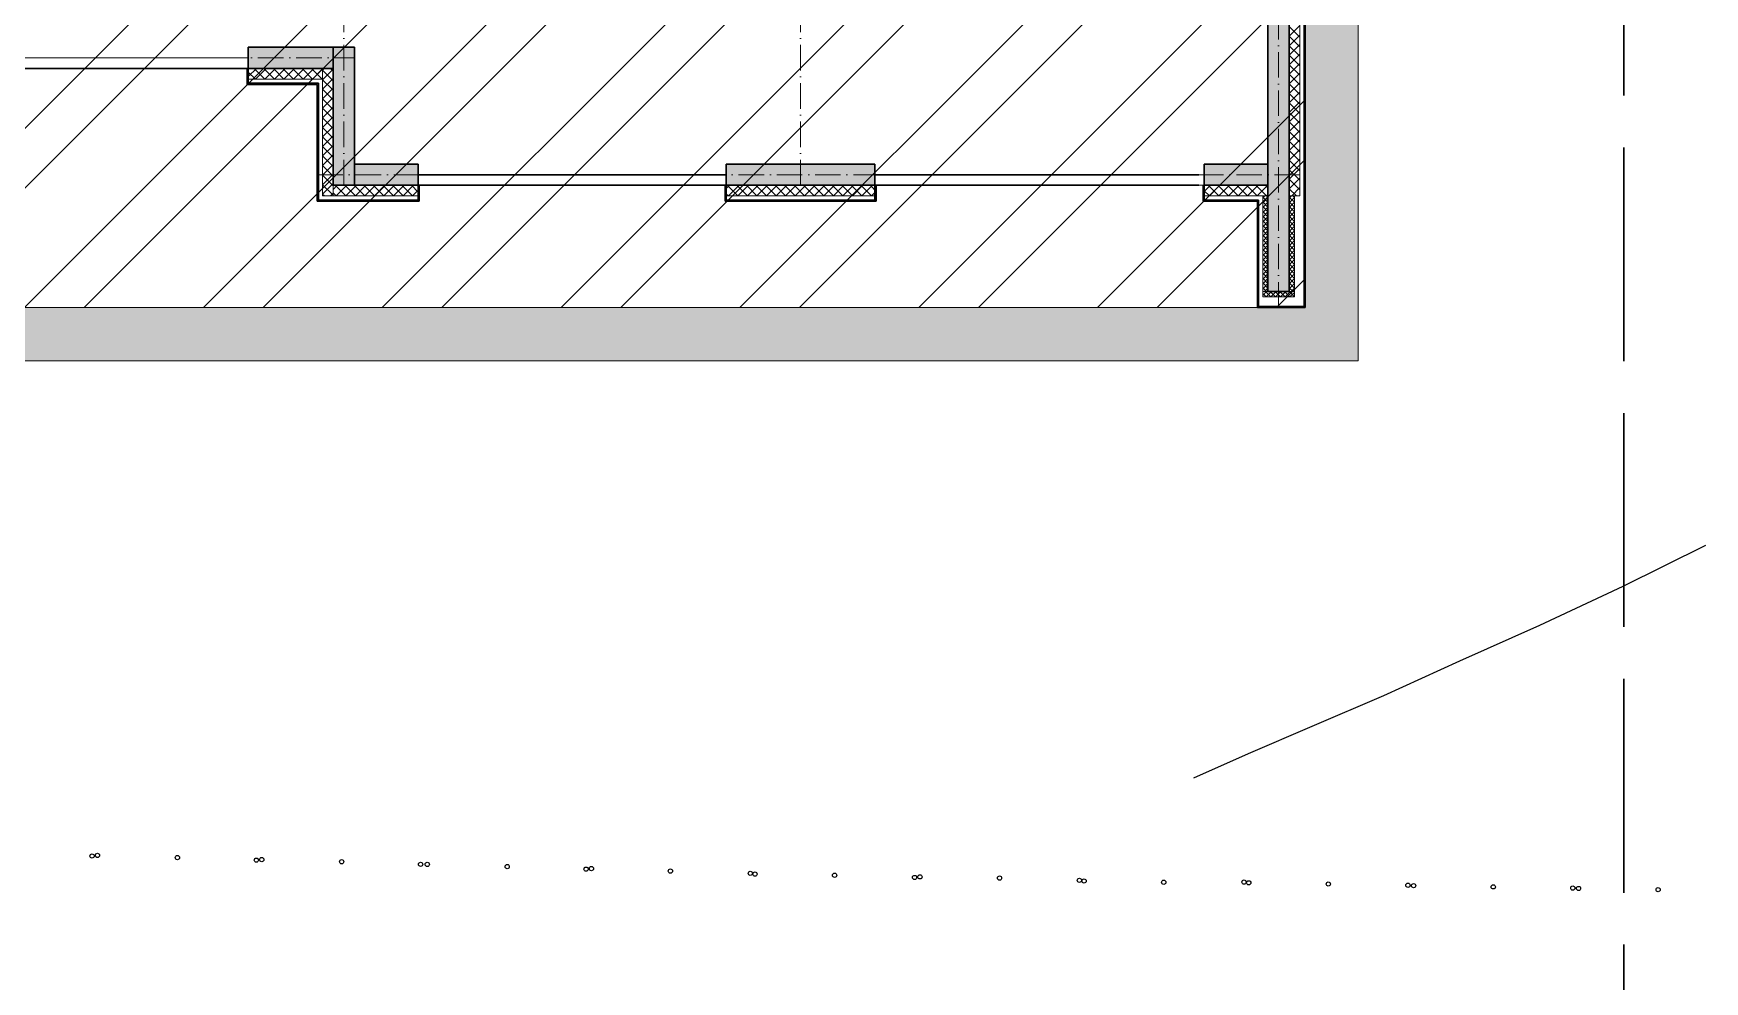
# Model space of a CAD drawing. Header units: millimetres. Extents: x 1353783 to 6492029790, y -7276956 to -512500.
# Drawn here: x 9981168 to 9984314, y -2850250 to -2848466 of the extents above; entities that cross this region are included whole.
import ezdxf

# ---------------------------------------------------------------- set-up
doc = ezdxf.new("R2010")
doc.units = ezdxf.units.MM
for name, pattern in [('( Dashed )', [0.75, 0.5, -0.25]), ('482 Границы районов', [5, 3, -1, 0, -1]), ('ACAD_ISO10W100', [18, 12, -3, 0, -3]), ('CONTI', [0]), ('осевая', [50.8, 31.75, -6.35, 6.35, -6.35])]:
    doc.linetypes.add(name, pattern=pattern)
doc.layers.get('0').update_dxf_attribs({"lineweight": 5})
for name, color, linetype, lineweight in [('!A-DIAFRAGM типовой', 142, 'Continuous', 0), ('7земля', 7, 'Continuous', 30), ('DIAFRAGM', 46, 'Continuous', 30), ('INSULATION', 81, 'Continuous', 5), ('Ар-окна', 5, 'Continuous', 9), ('ГП-Граница учасика ИЖС', 3, 'Continuous', 5), ('ГП-Тратуар', 3, 'Continuous', 5), ('оси', 231, 'осевая', 9)]:
    doc.layers.add(name, color=color, linetype=linetype, lineweight=lineweight)
for name, color, linetype in [('GORIZUNKNOWN', 32, 'CONTI'), ('SIT_LРЕЛЬЕФ', 7, 'CONTI'), ('Заливка', 7, 'Continuous'), ('РЕЛЬЕФ', 7, 'CONTI')]:
    doc.layers.add(name, color=color, linetype=linetype)

# ---------------------------------------------------------------- blocks, each defined once
blk = doc.blocks.new('амвамвам')
at = {"lineweight": 30, "ltscale": 100, "true_color": 0x939598}
h = blk.add_hatch(color=252, dxfattribs=at)
h.dxf.hatch_style = 1
h.paths.add_polyline_path([(9860280, -3635392), (9860280, -3634892), (9855930, -3634892), (9855930, -3635392)], flags=17)
h.paths.add_polyline_path([(9863080, -3635392), (9863080, -3634892), (9874530, -3634892), (9874530, -3649792), (9849030, -3649792), (9848530, -3649792), (9848530, -3632392), (9849030, -3632392), (9849030, -3649292), (9874030, -3649292), (9874030, -3635392)])
at = {"color": 251, "lineweight": 15, "ltscale": 100, "true_color": 0x636466}
blk.add_lwpolyline([(9863080, -3635392), (9863080, -3634892), (9874530, -3634892), (9874530, -3649792), (9849030, -3649792), (9848530, -3649792), (9848530, -3632392), (9849030, -3632392), (9849030, -3649292), (9874030, -3649292), (9874030, -3635392)], close=True, dxfattribs=at)
blk = doc.blocks.new('ТИП-3')
at = {"layer": '!A-DIAFRAGM типовой', "lineweight": 0, "ltscale": 100, "true_color": 0x000000}
h = blk.add_hatch(color=18, dxfattribs=at)
h.dxf.hatch_style = 1
h.paths.add_polyline_path([(10387614, -2871481), (10387814, -2871481), (10387814, -2868581), (10387614, -2868581)])
h = blk.add_hatch(color=18, dxfattribs=at)
h.dxf.hatch_style = 1
h.paths.add_polyline_path([(10378814, -2870881), (10379014, -2870881), (10379014, -2869581), (10378814, -2869581)])
h = blk.add_hatch(color=18, dxfattribs=at)
h.dxf.hatch_style = 1
h.paths.add_polyline_path([(10379014, -2869581), (10379014, -2869781), (10379614, -2869781), (10379614, -2869581)])
h = blk.add_hatch(color=18, dxfattribs=at)
h.dxf.hatch_style = 1
h.paths.add_polyline_path([(10382514, -2869581), (10382514, -2869781), (10383914, -2869781), (10383914, -2869581)])
h = blk.add_hatch(color=18, dxfattribs=at)
h.dxf.hatch_style = 1
h.paths.add_polyline_path([(10387014, -2869581), (10387014, -2869781), (10387614, -2869781), (10387614, -2869581)])
h = blk.add_hatch(color=18, dxfattribs=at)
h.dxf.hatch_style = 1
h.paths.add_polyline_path([(10378014, -2870681), (10378014, -2870881), (10378814, -2870881), (10378814, -2870681)])
at = {"layer": '7земля', "color": 18, "linetype": '( Dashed )', "lineweight": 20, "ltscale": 700, "true_color": 0x000000}
blk.add_line((10363414, -2868431), (10387514, -2868431), dxfattribs=at)
at = {"layer": '7земля', "color": 18, "lineweight": 30, "ltscale": 100, "true_color": 0x000000}
for p, q in [((10387514, -2869431), (10387514, -2868431)), ((10387514, -2868431), (10387964, -2868431)), ((10387964, -2868431), (10387964, -2882331)), ((10387524, -2869441), (10387524, -2868441)), ((10387524, -2868441), (10387954, -2868441)), ((10387954, -2868441), (10387954, -2882321)), ((10378664, -2870531), (10378664, -2869431)), ((10378664, -2869431), (10379624, -2869431)), ((10378674, -2870541), (10378674, -2869441)), ((10378674, -2869441), (10379614, -2869441)), ((10379614, -2869441), (10379614, -2869581)), ((10379624, -2869431), (10379624, -2869581)), ((10383924, -2869431), (10382504, -2869431)), ((10382504, -2869431), (10382504, -2869581)), ((10383914, -2869441), (10382514, -2869441)), ((10382514, -2869441), (10382514, -2869581)), ((10383914, -2869581), (10383914, -2869441)), ((10383924, -2869581), (10383924, -2869431)), ((10387004, -2869581), (10387004, -2869431)), ((10387004, -2869431), (10387514, -2869431)), ((10387014, -2869581), (10387014, -2869441)), ((10387014, -2869441), (10387524, -2869441)), ((10379614, -2869581), (10379664, -2869581)), ((10379664, -2869681), (10379614, -2869681)), ((10382464, -2869581), (10379664, -2869581)), ((10379664, -2869681), (10382464, -2869681)), ((10382514, -2869581), (10382464, -2869581)), ((10382464, -2869681), (10382514, -2869681)), ((10383914, -2869581), (10383964, -2869581)), ((10383964, -2869681), (10383914, -2869681)), ((10386964, -2869581), (10383964, -2869581)), ((10383964, -2869681), (10386964, -2869681)), ((10378004, -2870681), (10378004, -2870531)), ((10378004, -2870531), (10378664, -2870531)), ((10378014, -2870681), (10378014, -2870541)), ((10378014, -2870541), (10378674, -2870541)), ((10377964, -2870681), (10375164, -2870681)), ((10378014, -2870681), (10377964, -2870681))]:
    blk.add_line(p, q, dxfattribs=at)
at = {"layer": 'DIAFRAGM', "color": 18, "ltscale": 0.5, "true_color": 0x000000}
for p, q in [((10387814, -2868581), (10387614, -2868581)), ((10387614, -2868581), (10387614, -2871481)), ((10387814, -2871481), (10387814, -2868581)), ((10379014, -2869581), (10378814, -2869581)), ((10378814, -2869581), (10378814, -2870881)), ((10379014, -2870881), (10379014, -2869581)), ((10379014, -2869581), (10379014, -2869781)), ((10379614, -2869581), (10379014, -2869581)), ((10379614, -2869781), (10379614, -2869581)), ((10382514, -2869581), (10382514, -2869781)), ((10383914, -2869581), (10382514, -2869581)), ((10383914, -2869781), (10383914, -2869581)), ((10387014, -2869581), (10387014, -2869781)), ((10387614, -2869581), (10387014, -2869581)), ((10387614, -2869781), (10387614, -2869581)), ((10379014, -2869781), (10379614, -2869781)), ((10382514, -2869781), (10383914, -2869781)), ((10383314, -2869781), (10383114, -2869781)), ((10387014, -2869781), (10387614, -2869781)), ((10378014, -2870681), (10378014, -2870881)), ((10378814, -2870681), (10378014, -2870681)), ((10378814, -2870881), (10378814, -2870681)), ((10378014, -2870881), (10378814, -2870881)), ((10378814, -2870881), (10379014, -2870881))]:
    blk.add_line(p, q, dxfattribs=at)
at = {"layer": 'INSULATION', "color": 18, "linetype": 'Continuous', "ltscale": 0.5, "true_color": 0x000000}
for p, q in [((10387564, -2868563), (10387596, -2868531)), ((10387564, -2868544), (10387601, -2868581)), ((10387601, -2868581), (10387564, -2868618)), ((10387582, -2868581), (10387614, -2868613)), ((10387591, -2868581), (10387641, -2868531)), ((10387596, -2868531), (10387646, -2868581)), ((10387636, -2868581), (10387686, -2868531)), ((10387641, -2868531), (10387691, -2868581)), ((10387681, -2868581), (10387731, -2868531)), ((10387686, -2868531), (10387736, -2868581)), ((10387726, -2868581), (10387776, -2868531)), ((10387731, -2868531), (10387781, -2868581)), ((10387771, -2868581), (10387821, -2868531)), ((10387776, -2868531), (10387826, -2868581)), ((10387851, -2868581), (10387814, -2868618)), ((10387816, -2868581), (10387864, -2868532)), ((10387821, -2868531), (10387864, -2868574)), ((10387832, -2868581), (10387864, -2868613)), ((10387861, -2868581), (10387864, -2868577)), ((10387564, -2868608), (10387614, -2868658)), ((10387614, -2868613), (10387564, -2868663)), ((10387564, -2868653), (10387614, -2868703)), ((10387614, -2868658), (10387564, -2868708)), ((10387564, -2868698), (10387614, -2868748)), ((10387614, -2868703), (10387564, -2868753)), ((10387564, -2868742), (10387614, -2868792)), ((10387814, -2868608), (10387864, -2868658)), ((10387864, -2868613), (10387814, -2868663)), ((10387814, -2868653), (10387864, -2868703)), ((10387864, -2868658), (10387814, -2868708)), ((10387814, -2868698), (10387864, -2868748)), ((10387864, -2868703), (10387814, -2868753)), ((10387814, -2868742), (10387864, -2868792)), ((10387614, -2868748), (10387564, -2868798)), ((10387564, -2868787), (10387614, -2868837)), ((10387614, -2868792), (10387564, -2868842)), ((10387564, -2868832), (10387614, -2868882)), ((10387614, -2868837), (10387564, -2868887)), ((10387564, -2868877), (10387614, -2868927)), ((10387614, -2868882), (10387564, -2868932)), ((10387864, -2868748), (10387814, -2868798)), ((10387814, -2868787), (10387864, -2868837)), ((10387864, -2868792), (10387814, -2868842)), ((10387814, -2868832), (10387864, -2868882)), ((10387864, -2868837), (10387814, -2868887)), ((10387814, -2868877), (10387864, -2868927)), ((10387864, -2868882), (10387814, -2868932)), ((10387564, -2868922), (10387614, -2868972)), ((10387614, -2868927), (10387564, -2868977)), ((10387564, -2868967), (10387614, -2869017)), ((10387614, -2868972), (10387564, -2869022)), ((10387564, -2869012), (10387614, -2869062)), ((10387614, -2869017), (10387564, -2869067)), ((10387564, -2869057), (10387614, -2869107)), ((10387814, -2868922), (10387864, -2868972)), ((10387864, -2868927), (10387814, -2868977)), ((10387814, -2868967), (10387864, -2869017)), ((10387864, -2868972), (10387814, -2869022)), ((10387814, -2869012), (10387864, -2869062)), ((10387864, -2869017), (10387814, -2869067)), ((10387814, -2869057), (10387864, -2869107)), ((10387614, -2869062), (10387564, -2869112)), ((10387564, -2869102), (10387614, -2869152)), ((10387614, -2869107), (10387564, -2869157)), ((10387564, -2869147), (10387614, -2869197)), ((10387614, -2869152), (10387564, -2869202)), ((10387564, -2869191), (10387614, -2869241)), ((10387614, -2869197), (10387564, -2869247)), ((10387864, -2869062), (10387814, -2869112)), ((10387814, -2869102), (10387864, -2869152)), ((10387864, -2869107), (10387814, -2869157)), ((10387814, -2869147), (10387864, -2869197)), ((10387864, -2869152), (10387814, -2869202)), ((10387814, -2869191), (10387864, -2869241)), ((10387864, -2869197), (10387814, -2869247)), ((10387564, -2869236), (10387614, -2869286)), ((10387614, -2869241), (10387564, -2869291)), ((10387564, -2869281), (10387614, -2869331)), ((10387614, -2869286), (10387564, -2869336)), ((10387564, -2869326), (10387614, -2869376)), ((10387614, -2869331), (10387564, -2869381)), ((10387564, -2869371), (10387614, -2869421)), ((10387814, -2869236), (10387864, -2869286)), ((10387864, -2869241), (10387814, -2869291)), ((10387814, -2869281), (10387864, -2869331)), ((10387864, -2869286), (10387814, -2869336)), ((10387814, -2869326), (10387864, -2869376)), ((10387864, -2869331), (10387814, -2869381)), ((10387814, -2869371), (10387864, -2869421)), ((10378714, -2869497), (10378731, -2869481)), ((10378714, -2869587), (10378814, -2869487)), ((10378814, -2869597), (10378714, -2869497)), ((10378814, -2869508), (10378788, -2869481)), ((10378814, -2869509), (10378842, -2869481)), ((10378832, -2869581), (10378932, -2869481)), ((10378842, -2869481), (10378942, -2869581)), ((10378922, -2869581), (10379022, -2869481)), ((10378932, -2869481), (10379032, -2869581)), ((10379011, -2869581), (10379111, -2869481)), ((10379022, -2869481), (10379122, -2869581)), ((10379101, -2869581), (10379201, -2869481)), ((10379111, -2869481), (10379211, -2869581)), ((10379191, -2869581), (10379291, -2869481)), ((10379201, -2869481), (10379301, -2869581)), ((10379281, -2869581), (10379381, -2869481)), ((10379291, -2869481), (10379391, -2869581)), ((10379371, -2869581), (10379471, -2869481)), ((10379381, -2869481), (10379481, -2869581)), ((10379460, -2869581), (10379560, -2869481)), ((10379471, -2869481), (10379571, -2869581)), ((10379550, -2869581), (10379614, -2869517)), ((10379560, -2869481), (10379614, -2869535)), ((10382514, -2869500), (10382534, -2869481)), ((10382524, -2869581), (10382624, -2869481)), ((10382534, -2869481), (10382634, -2869581)), ((10382613, -2869581), (10382713, -2869481)), ((10382624, -2869481), (10382724, -2869581)), ((10382703, -2869581), (10382803, -2869481)), ((10382713, -2869481), (10382813, -2869581)), ((10382793, -2869581), (10382893, -2869481)), ((10382803, -2869481), (10382903, -2869581)), ((10382883, -2869581), (10382983, -2869481)), ((10382893, -2869481), (10382993, -2869581)), ((10382973, -2869581), (10383073, -2869481)), ((10382983, -2869481), (10383083, -2869581)), ((10383062, -2869581), (10383162, -2869481)), ((10383073, -2869481), (10383173, -2869581)), ((10383152, -2869581), (10383252, -2869481)), ((10383162, -2869481), (10383262, -2869581)), ((10383242, -2869581), (10383342, -2869481)), ((10383252, -2869481), (10383352, -2869581)), ((10383332, -2869581), (10383432, -2869481)), ((10383342, -2869481), (10383442, -2869581)), ((10383422, -2869581), (10383522, -2869481)), ((10383432, -2869481), (10383532, -2869581)), ((10383511, -2869581), (10383611, -2869481)), ((10383522, -2869481), (10383622, -2869581)), ((10383601, -2869581), (10383701, -2869481)), ((10383611, -2869481), (10383711, -2869581)), ((10383691, -2869581), (10383791, -2869481)), ((10383701, -2869481), (10383801, -2869581)), ((10383781, -2869581), (10383881, -2869481)), ((10383791, -2869481), (10383891, -2869581)), ((10383881, -2869481), (10383914, -2869514)), ((10387014, -2869529), (10387062, -2869481)), ((10387014, -2869523), (10387073, -2869581)), ((10387052, -2869581), (10387152, -2869481)), ((10387062, -2869481), (10387162, -2869581)), ((10387142, -2869581), (10387242, -2869481)), ((10387152, -2869481), (10387252, -2869581)), ((10387232, -2869581), (10387332, -2869481)), ((10387242, -2869481), (10387342, -2869581)), ((10387322, -2869581), (10387422, -2869481)), ((10387332, -2869481), (10387432, -2869581)), ((10387411, -2869581), (10387511, -2869481)), ((10387422, -2869481), (10387522, -2869581)), ((10387501, -2869581), (10387601, -2869481)), ((10387511, -2869481), (10387611, -2869581)), ((10387614, -2869376), (10387564, -2869426)), ((10387564, -2869416), (10387614, -2869466)), ((10387614, -2869421), (10387564, -2869471)), ((10387564, -2869461), (10387584, -2869481)), ((10387614, -2869466), (10387599, -2869481)), ((10387601, -2869481), (10387614, -2869494)), ((10387864, -2869376), (10387814, -2869426)), ((10387814, -2869416), (10387864, -2869466)), ((10387864, -2869421), (10387814, -2869471)), ((10387814, -2869461), (10387834, -2869481)), ((10387814, -2869548), (10387882, -2869481)), ((10387914, -2869559), (10387837, -2869481)), ((10387864, -2869466), (10387849, -2869481)), ((10378714, -2869677), (10378814, -2869577)), ((10378814, -2869687), (10378714, -2869587)), ((10378714, -2869767), (10378814, -2869667)), ((10378814, -2869777), (10378714, -2869677)), ((10378814, -2869543), (10378852, -2869581)), ((10382514, -2869551), (10382544, -2869581)), ((10383871, -2869581), (10383914, -2869537)), ((10387591, -2869581), (10387614, -2869558)), ((10387814, -2869638), (10387914, -2869538)), ((10387914, -2869648), (10387814, -2869548)), ((10387814, -2869728), (10387914, -2869628)), ((10387914, -2869738), (10387814, -2869638)), ((10378714, -2869857), (10378814, -2869757)), ((10378814, -2869867), (10378714, -2869767)), ((10378714, -2869946), (10378814, -2869846)), ((10387814, -2869818), (10387914, -2869718)), ((10387914, -2869828), (10387814, -2869728)), ((10387814, -2869908), (10387914, -2869808)), ((10387914, -2869918), (10387814, -2869818)), ((10378814, -2869957), (10378714, -2869857)), ((10378714, -2870036), (10378814, -2869936)), ((10378814, -2870046), (10378714, -2869946)), ((10387814, -2869997), (10387914, -2869897)), ((10387914, -2870008), (10387814, -2869908)), ((10387814, -2870087), (10387914, -2869987)), ((10387914, -2870097), (10387814, -2869997)), ((10378714, -2870126), (10378814, -2870026)), ((10378814, -2870136), (10378714, -2870036)), ((10378714, -2870216), (10378814, -2870116)), ((10378814, -2870226), (10378714, -2870126)), ((10387814, -2870177), (10387914, -2870077)), ((10387914, -2870187), (10387814, -2870087)), ((10378714, -2870306), (10378814, -2870206)), ((10378814, -2870316), (10378714, -2870216)), ((10378714, -2870395), (10378814, -2870295)), ((10378814, -2870406), (10378714, -2870306)), ((10387814, -2870267), (10387914, -2870167)), ((10387914, -2870277), (10387814, -2870177)), ((10387814, -2870357), (10387914, -2870257)), ((10387914, -2870367), (10387814, -2870267)), ((10378714, -2870485), (10378814, -2870385)), ((10378814, -2870495), (10378714, -2870395)), ((10378714, -2870575), (10378814, -2870475)), ((10387814, -2870446), (10387914, -2870346)), ((10387914, -2870457), (10387814, -2870357)), ((10387814, -2870536), (10387914, -2870436)), ((10387914, -2870546), (10387814, -2870446)), ((10378014, -2870647), (10378081, -2870581)), ((10378014, -2870604), (10378091, -2870681)), ((10378071, -2870681), (10378171, -2870581)), ((10378081, -2870581), (10378181, -2870681)), ((10378160, -2870681), (10378260, -2870581)), ((10378171, -2870581), (10378271, -2870681)), ((10378250, -2870681), (10378350, -2870581)), ((10378260, -2870581), (10378360, -2870681)), ((10378340, -2870681), (10378440, -2870581)), ((10378350, -2870581), (10378450, -2870681)), ((10378430, -2870681), (10378530, -2870581)), ((10378440, -2870581), (10378540, -2870681)), ((10378520, -2870681), (10378620, -2870581)), ((10378530, -2870581), (10378630, -2870681)), ((10378609, -2870681), (10378709, -2870581)), ((10378620, -2870581), (10378714, -2870676)), ((10378709, -2870581), (10378714, -2870586)), ((10378814, -2870585), (10378714, -2870485)), ((10378714, -2870665), (10378814, -2870565)), ((10378814, -2870675), (10378714, -2870575)), ((10387814, -2870626), (10387914, -2870526)), ((10387914, -2870636), (10387814, -2870536)), ((10387814, -2870716), (10387914, -2870616)), ((10387914, -2870726), (10387814, -2870626)), ((10378699, -2870681), (10378714, -2870666)), ((10378730, -2870681), (10378714, -2870665)), ((10378788, -2870681), (10378814, -2870655)), ((10387814, -2870806), (10387914, -2870706)), ((10387914, -2870816), (10387814, -2870716)), ((10387814, -2870895), (10387914, -2870795)), ((10387914, -2870906), (10387814, -2870806)), ((10387814, -2870985), (10387914, -2870885)), ((10387914, -2870995), (10387814, -2870895)), ((10387814, -2871075), (10387914, -2870975)), ((10387914, -2871085), (10387814, -2870985))]:
    blk.add_line(p, q, dxfattribs=at)
at = {"layer": 'INSULATION', "color": 18, "ltscale": 0.5, "true_color": 0x000000}
for p, q in [((10387564, -2868581), (10387564, -2868531)), ((10387564, -2868531), (10387864, -2868531)), ((10387564, -2869481), (10387564, -2868581)), ((10387564, -2868581), (10387614, -2868581)), ((10387864, -2868581), (10387564, -2868581)), ((10387614, -2868581), (10387614, -2869481)), ((10387814, -2869481), (10387814, -2868581)), ((10387814, -2868581), (10387864, -2868581)), ((10387864, -2868531), (10387864, -2868581)), ((10387864, -2868581), (10387864, -2869481)), ((10378714, -2869481), (10378814, -2869481)), ((10378714, -2870681), (10378714, -2869481)), ((10378814, -2869581), (10378814, -2869481)), ((10378814, -2869481), (10379614, -2869481)), ((10378814, -2869481), (10378814, -2870681)), ((10379614, -2869481), (10379614, -2869581)), ((10382514, -2869581), (10382514, -2869481)), ((10382514, -2869481), (10383914, -2869481)), ((10383914, -2869481), (10383914, -2869581)), ((10387014, -2869581), (10387014, -2869481)), ((10387014, -2869481), (10387614, -2869481)), ((10387614, -2869481), (10387564, -2869481)), ((10387614, -2869481), (10387614, -2869581)), ((10387814, -2869481), (10387914, -2869481)), ((10387814, -2880781), (10387814, -2869481)), ((10387864, -2869481), (10387814, -2869481)), ((10387914, -2869481), (10387914, -2880781)), ((10379614, -2869581), (10378814, -2869581)), ((10383914, -2869581), (10382514, -2869581)), ((10387614, -2869581), (10387014, -2869581)), ((10378014, -2870681), (10378014, -2870581)), ((10378014, -2870581), (10378714, -2870581)), ((10378714, -2870581), (10378714, -2870681)), ((10378714, -2870681), (10378014, -2870681)), ((10378814, -2870681), (10378714, -2870681))]:
    blk.add_line(p, q, dxfattribs=at)
at = {"layer": 'Ар-окна', "color": 18, "lineweight": 5, "true_color": 0x000000}
for p, q in [((10379614, -2869681), (10379614, -2869581)), ((10382514, -2869681), (10382514, -2869581)), ((10383914, -2869681), (10383914, -2869581)), ((10387014, -2869581), (10386964, -2869581)), ((10386964, -2869681), (10387014, -2869681)), ((10387014, -2869681), (10387014, -2869581)), ((10375164, -2870781), (10377964, -2870781)), ((10377964, -2870781), (10378014, -2870781)), ((10378014, -2870781), (10378014, -2870681))]:
    blk.add_line(p, q, dxfattribs=at)
at = {"layer": 'оси', "color": 251, "linetype": 'ACAD_ISO10W100', "lineweight": 13, "ltscale": 20, "true_color": 0x636466}
for p, q in [((10387714, -2868431), (10387714, -2883281)), ((10378664, -2869681), (10387964, -2869681)), ((10378914, -2869581), (10378914, -2882331)), ((10383214, -2869581), (10383214, -2882331)), ((10362964, -2870781), (10379014, -2870781))]:
    blk.add_line(p, q, dxfattribs=at)
blk = doc.blocks.new('оо')
at = {"layer": 'GORIZUNKNOWN', "color": 9, "true_color": 0xc7c8ca}
blk.add_lwpolyline([(222815.273, -3431817.082), (222815.833, -3431817.022), (222816.483, -3431816.962), (222817.213, -3431816.892), (222817.993, -3431816.802), (222818.813, -3431816.712), (222819.673, -3431816.602), (222820.533, -3431816.472)], dxfattribs=at)
at = {"layer": 'SIT_LРЕЛЬЕФ', "color": 9, "true_color": 0xc7c8ca}
for centre in [(222805.173, -3431814.612), (222805.223, -3431814.622), (222805.933, -3431814.872), (222806.633, -3431815.122), (222806.683, -3431815.132), (222807.393, -3431815.382), (222808.093, -3431815.632), (222808.153, -3431815.652), (222808.863, -3431815.902), (222809.563, -3431816.152), (222809.613, -3431816.162), (222810.313, -3431816.412), (222811.023, -3431816.662), (222811.063, -3431816.682), (222811.773, -3431816.922), (222812.483, -3431817.172), (222812.533, -3431817.182), (222813.243, -3431817.422), (222813.953, -3431817.672), (222813.993, -3431817.692), (222814.703, -3431817.932), (222815.423, -3431818.162), (222815.463, -3431818.182), (222816.173, -3431818.422), (222816.883, -3431818.662), (222816.933, -3431818.682), (222817.643, -3431818.922), (222818.353, -3431819.162), (222818.403, -3431819.182), (222819.113, -3431819.422)]:
    blk.add_circle(centre, 0.02, dxfattribs=at)

msp = doc.modelspace()

# ---------------------------------------------------------------- hatches: boundary and pattern name
at = {"layer": 'Заливка', "lineweight": 5, "ltscale": 100, "true_color": 0xc7ffc7}
h = msp.add_hatch(dxfattribs=at)
h.set_pattern_fill('ANSI32', color=254, scale=25)
h.set_pattern_definition([(45, (298297.6, 0), (-168.379802, 168.379802), []), (45, (298409.85, 0), (-168.379802, 168.379802), [])])
h.paths.add_polyline_path([(9978562.4, -2846201.6), (9983562.4, -2846201.6), (9983562.4, -2848981.7), (9978562.4, -2848981.6)])

# ---------------------------------------------------------------- linework, layer by layer
at = {"layer": 'ГП-Граница учасика ИЖС', "color": 94, "linetype": '482 Границы районов', "lineweight": 30, "ltscale": 100}
for points in [[(9978562.4, -2845601.7), (9977962.4, -2845601.7), (9977962.4, -2850581.7), (9984162.4, -2850581.7), (9984162.4, -2845601.7), (9981372.4, -2845601.7)], [(9989762.4, -2845601.7), (9990362.4, -2845601.7), (9990362.4, -2850981.7), (9984162.4, -2850981.7), (9984162.4, -2845601.7), (9986952.4, -2845601.7)]]:
    msp.add_lwpolyline(points, dxfattribs=at)
at = {"layer": 'Заливка', "color": 254, "lineweight": 5, "ltscale": 100, "true_color": 0xc7ffc7}
msp.add_lwpolyline([(9978562.4, -2846201.6), (9983562.4, -2846201.6), (9983562.4, -2848981.7), (9978562.4, -2848981.7)], close=True, dxfattribs=at)

# ---------------------------------------------------------------- block references
at = {"color": 1, "lineweight": 30, "xscale": 0.1999999999999998, "yscale": 0.1999999999999998, "zscale": 0.1999999999999998, "rotation": 359.9999889757423}
msp.add_blockref('амвамвам', (8008756.4, -2119122.9), dxfattribs=at)
at = {"layer": 'ГП-Тратуар', "color": 3, "lineweight": 30, "xscale": -0.1999999999999998, "yscale": 0.2, "zscale": 0.2, "rotation": 179.9999889757423}
msp.add_blockref('ТИП-3', (7905969.4, -3422667.4), dxfattribs=at)
at = {"layer": 'РЕЛЬЕФ', "color": 240, "lineweight": 30, "true_color": 0xed1f24, "xscale": 200.0000000000001, "yscale": 200.0000000000001, "zscale": 200.0000000000001, "rotation": 17.80578495452471}
msp.add_blockref('оо', (-242329121, 637008728.1), dxfattribs=at)

doc.saveas('drawing.dxf')
